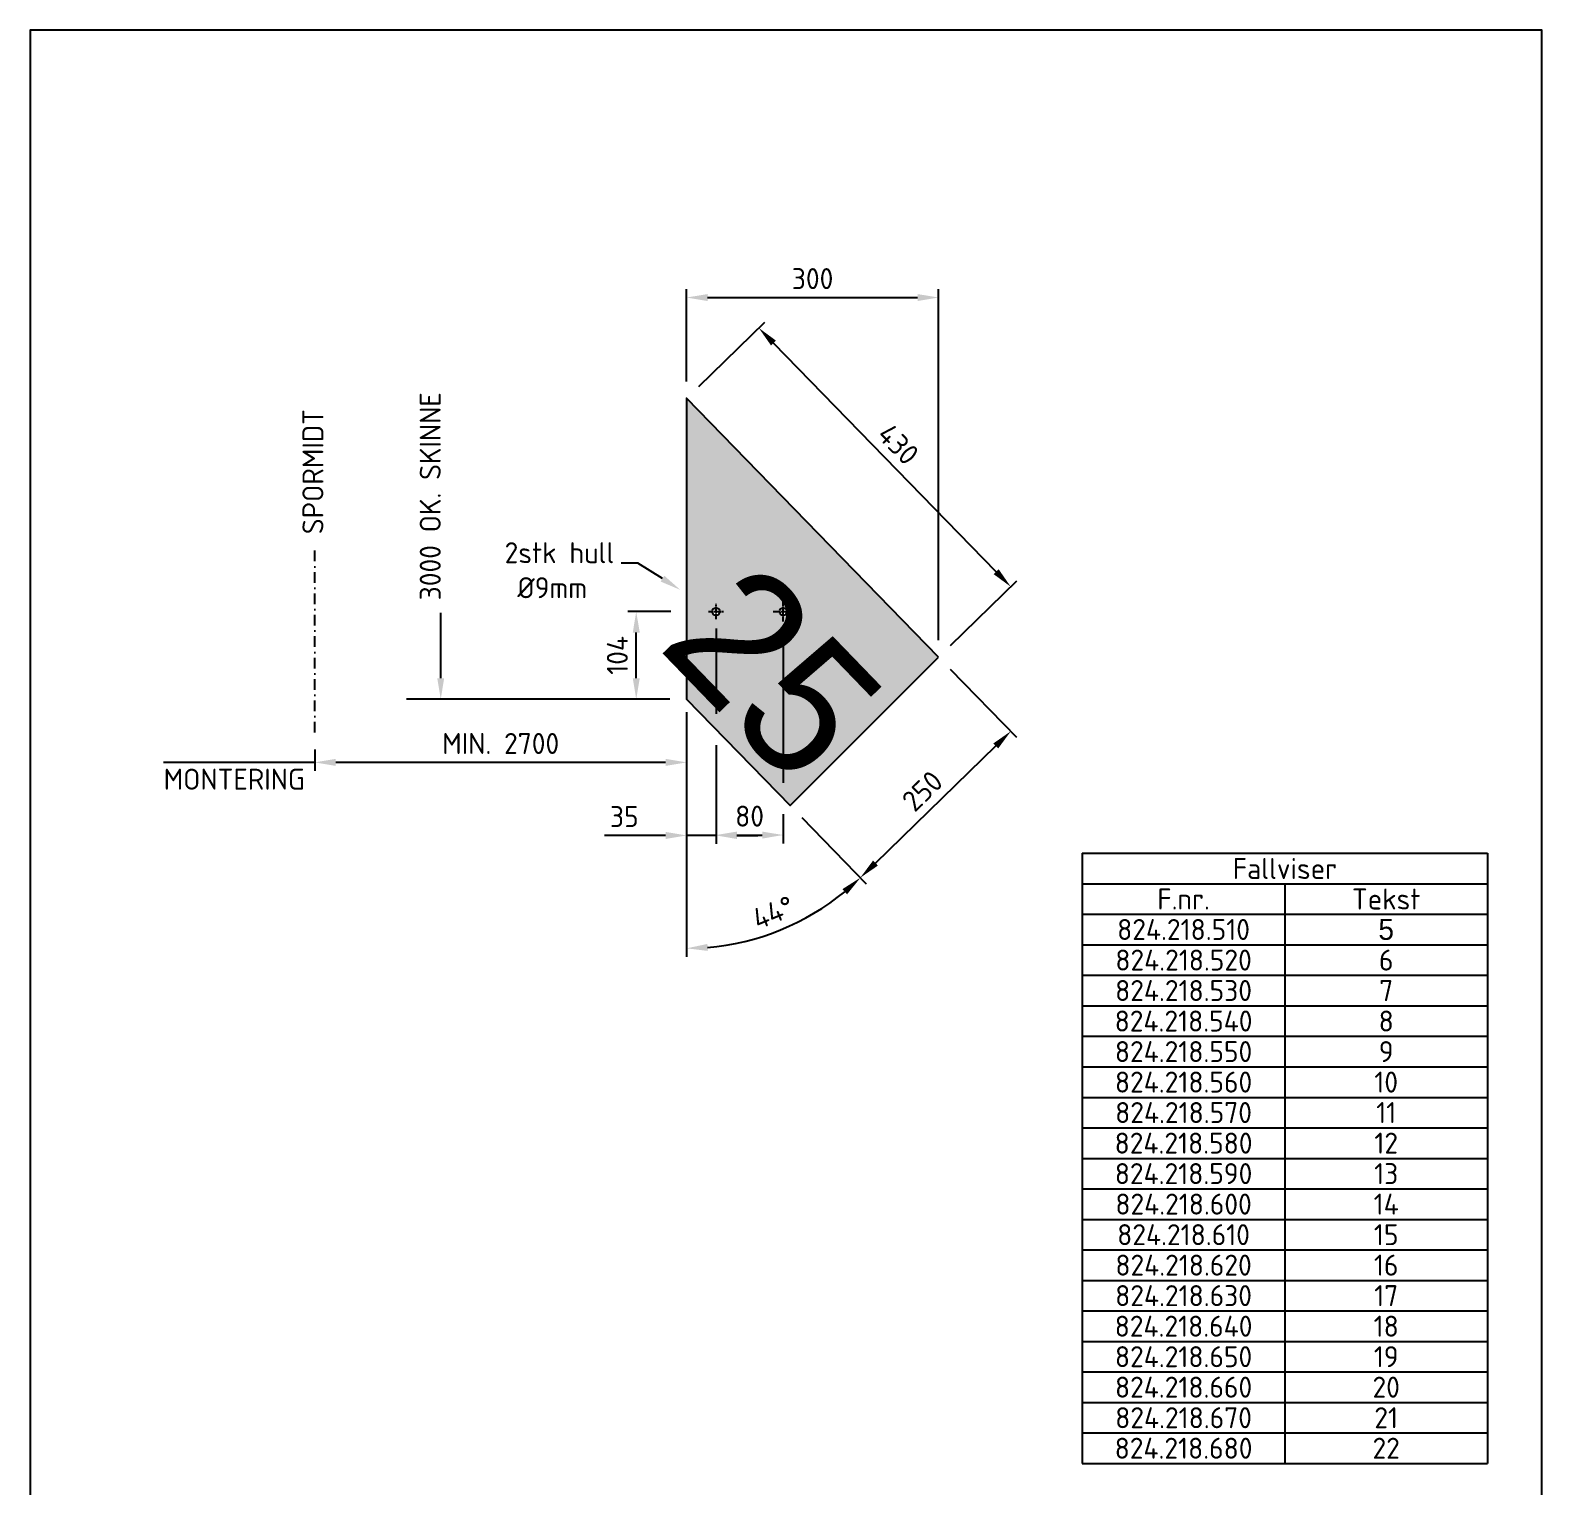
# Model space of a CAD drawing. Header units: millimetres. Extents: x 2184 to 3984, y 0 to 2770.
# Drawn here: x 2184 to 3984, y 1035 to 2770 of the extents above; entities that cross this region are included whole.
import ezdxf
from ezdxf import colors
from ezdxf.entities.mleader import LeaderData, LeaderLine
from ezdxf.enums import TextEntityAlignment as Align
from ezdxf.math import Vec2, Vec3

# ---------------------------------------------------------------- set-up
doc = ezdxf.new("R2010")
doc.units = ezdxf.units.MM
for name, pattern in [('AM_ISO08W050', [18, 12, -1.5, 3, -1.5]), ('AM_ISO08W050x2', [9, 6, -0.75, 1.5, -0.75]), ('DASHDOT', [25.4, 12.7, -6.35, 0, -6.35])]:
    doc.linetypes.add(name, pattern=pattern)
doc.layers.add('AM_7', color=4, linetype='AM_ISO08W050', lineweight=25)
for name, color, linetype in [('DIM-ISO_1-10', 4, 'Continuous'), ('RAMME', 7, 'Continuous'), ('Senterlinjer', 4, 'DASHDOT'), ('Skilt-tekst', 7, 'Continuous'), ('Tekst', 2, 'Continuous')]:
    doc.layers.add(name, color=color, linetype=linetype)
doc.layers.add('Skilt', color=250, linetype='Continuous', plot=False)
doc.layers.add('Skilt-kontur', color=4, linetype='Continuous', plot=False)
doc.layers.add('Skravur-Gul', color=7, linetype='Continuous', true_color=0xffcc1f)
doc.styles.add('ISO25', font='ISO3098.shx')
doc.styles.add('NSB Myriad Semibold', font='Myrsmbd.ttf')
doc.dimstyles.new('DIM-ISO_1-10', dxfattribs={"dimscale": 10, "dimtxt": 2.5, "dimasz": 2.5, "dimexe": 1, "dimexo": 2, "dimgap": 1, "dimtad": 1, "dimdec": 0, "dimdsep": 46, "dimtxsty": 'ISO25', "dimcen": 0, "dimclrd": 256, "dimclre": 256, "dimclrt": 2, "dimadec": 0, "dimazin": 0, "dimtp": 0.1, "dimtm": 0.1, "dimtfac": 0.71, "dimtdec": 0, "dimtmove": 0, "dimatfit": 3, "dimfxl": 1, "dimtzin": 0, "dimarcsym": 0})
doc.dimstyles.new('DIM-ISO_1-10$0', dxfattribs={"dimscale": 10, "dimtxt": 2.5, "dimasz": 2.5, "dimexe": 1, "dimexo": 2, "dimgap": 1, "dimtad": 1, "dimdec": 0, "dimdsep": 46, "dimtxsty": 'ISO25', "dimcen": 0, "dimclrd": 256, "dimclre": 256, "dimclrt": 2, "dimadec": 0, "dimazin": 0, "dimtp": 0.1, "dimtm": 0.1, "dimtfac": 0.71, "dimtdec": 0, "dimtmove": 0, "dimatfit": 3, "dimfxl": 1, "dimtzin": 0, "dimarcsym": 0})
doc.dimstyles.new('DIM-ISO_1-10$2', dxfattribs={"dimscale": 10, "dimtxt": 2.5, "dimasz": 2.5, "dimexe": 1, "dimexo": 2, "dimgap": 1, "dimtad": 1, "dimdec": 0, "dimdsep": 46, "dimtxsty": 'ISO25', "dimcen": 0, "dimclrd": 256, "dimclre": 256, "dimclrt": 2, "dimadec": 0, "dimazin": 0, "dimtp": 0.1, "dimtm": 0.1, "dimtfac": 0.71, "dimtdec": 0, "dimtmove": 0, "dimatfit": 3, "dimfxl": 1, "dimtzin": 0, "dimarcsym": 0})

# ---------------------------------------------------------------- blocks, each defined once
blk = doc.blocks.new('*D15')
at = {"layer": 'Defpoints', "color": 0, "transparency": 16777216}
for p in [(3001.1, 2077.7), (3081.1, 2077.7), (3081.1, 1811.6)]:
    blk.add_point(p, dxfattribs=at)
at = {"layer": 'DIM-ISO_1-10', "lineweight": -2, "transparency": 16777216}
for p, q in [((3001.1, 2057.7), (3001.1, 1956.1)), ((3081.1, 2057.7), (3081.1, 1873.9)), ((3001.1, 1918.6), (3001.1, 1801.6)), ((3081.1, 1836.4), (3081.1, 1801.6)), ((3026.1, 1811.6), (3056.1, 1811.6))]:
    blk.add_line(p, q, dxfattribs=at)
at = {"layer": 'DIM-ISO_1-10', "transparency": 16777216}
for points in [[(3026.1, 1815.7), (3026.1, 1807.4), (3001.1, 1811.6)], [(3056.1, 1815.7), (3056.1, 1807.4), (3081.1, 1811.6)]]:
    blk.add_solid(points, dxfattribs=at)
at = {"layer": 'DIM-ISO_1-10', "color": 2, "transparency": 16777216, "insert": (3041.1, 1834.1), "char_height": 25, "attachment_point": 5, "style": 'ISO25'}
blk.add_mtext('80', dxfattribs=at)
blk = doc.blocks.new('*D16')
at = {"layer": 'Defpoints', "color": 0, "transparency": 16777216}
for p in [(3001.1, 2077.7), (2966.1, 1973.3), (3001.1, 1811.1)]:
    blk.add_point(p, dxfattribs=at)
at = {"layer": 'DIM-ISO_1-10', "lineweight": -2, "transparency": 16777216}
for p, q in [((3001.1, 2057.7), (3001.1, 1956.1)), ((2966.1, 1953.3), (2966.1, 1801.1)), ((3001.1, 1918.6), (3001.1, 1801.1)), ((2941.1, 1811.1), (2868.5, 1811.1)), ((3001.1, 1811.1), (2966.1, 1811.1)), ((3026.1, 1811.1), (3051.1, 1811.1))]:
    blk.add_line(p, q, dxfattribs=at)
at = {"layer": 'DIM-ISO_1-10', "transparency": 16777216}
for points in [[(2941.1, 1815.3), (2941.1, 1806.9), (2966.1, 1811.1)], [(3026.1, 1815.3), (3026.1, 1806.9), (3001.1, 1811.1)]]:
    blk.add_solid(points, dxfattribs=at)
at = {"layer": 'DIM-ISO_1-10', "color": 2, "transparency": 16777216, "insert": (2891.9, 1833.6), "char_height": 25, "attachment_point": 5, "style": 'ISO25'}
blk.add_mtext('35', dxfattribs=at)
blk = doc.blocks.new('*D14')
at = {"layer": 'Defpoints', "color": 0, "transparency": 16777216}
for p in [(2966.1, 1978.1), (2523.3, 1933.6), (2523.3, 1898.1)]:
    blk.add_point(p, dxfattribs=at)
at = {"layer": 'DIM-ISO_1-10', "lineweight": -2, "transparency": 16777216}
for p, q in [((2966.1, 1958.1), (2966.1, 1888.1)), ((2523.3, 1913.6), (2523.3, 1888.1)), ((2941.1, 1898.1), (2548.3, 1898.1))]:
    blk.add_line(p, q, dxfattribs=at)
at = {"layer": 'DIM-ISO_1-10', "transparency": 16777216}
for points in [[(2548.3, 1902.3), (2548.3, 1893.9), (2523.3, 1898.1)], [(2941.1, 1902.3), (2941.1, 1893.9), (2966.1, 1898.1)]]:
    blk.add_solid(points, dxfattribs=at)
at = {"layer": 'DIM-ISO_1-10', "color": 2, "transparency": 16777216, "insert": (2744.7, 1920.6), "char_height": 25, "attachment_point": 5, "style": 'ISO25'}
blk.add_mtext('MIN. 2700', dxfattribs=at)
blk = doc.blocks.new('*D17')
at = {"layer": 'Defpoints', "color": 0, "transparency": 16777216}
for p in [(2906.1, 2077.7), (3001.1, 2077.7), (2966.1, 1973.3)]:
    blk.add_point(p, dxfattribs=at)
at = {"layer": 'DIM-ISO_1-10', "lineweight": -2, "transparency": 16777216}
for p, q in [((2947.4, 2077.7), (2896.1, 2077.7)), ((2906.1, 1998.3), (2906.1, 2052.7)), ((2946.1, 1973.3), (2896.1, 1973.3))]:
    blk.add_line(p, q, dxfattribs=at)
at = {"layer": 'DIM-ISO_1-10', "transparency": 16777216}
for points in [[(2902, 2052.7), (2910.3, 2052.7), (2906.1, 2077.7)], [(2902, 1998.3), (2910.3, 1998.3), (2906.1, 1973.3)]]:
    blk.add_solid(points, dxfattribs=at)
at = {"layer": 'DIM-ISO_1-10', "color": 2, "transparency": 16777216, "insert": (2883.6, 2025.5), "char_height": 25, "attachment_point": 5, "rotation": 90, "style": 'ISO25'}
blk.add_mtext('104', dxfattribs=at)
blk = doc.blocks.new('*D19')
at = {"layer": 'Defpoints', "color": 0, "transparency": 16777216}
for p in [(3266.1, 2451.7), (2966.1, 2331.7), (3266.1, 2023.6)]:
    blk.add_point(p, dxfattribs=at)
at = {"layer": 'DIM-ISO_1-10', "lineweight": -2, "transparency": 16777216}
for p, q in [((2966.1, 2351.7), (2966.1, 2461.7)), ((2991.1, 2451.7), (3241.1, 2451.7)), ((3266.1, 2043.6), (3266.1, 2461.7))]:
    blk.add_line(p, q, dxfattribs=at)
at = {"layer": 'DIM-ISO_1-10', "transparency": 16777216}
for points in [[(2991.1, 2455.8), (2991.1, 2447.5), (2966.1, 2451.7)], [(3241.1, 2455.8), (3241.1, 2447.5), (3266.1, 2451.7)]]:
    blk.add_solid(points, dxfattribs=at)
at = {"layer": 'DIM-ISO_1-10', "color": 2, "transparency": 16777216, "insert": (3116.1, 2474.2), "char_height": 25, "attachment_point": 5, "style": 'ISO25'}
blk.add_mtext('300', dxfattribs=at)
blk = doc.blocks.new('*D18')
at = {"layer": 'Defpoints', "color": 0, "transparency": 16777216}
for p in [(3052.1, 2415.4), (2966.1, 2331.7), (3266.1, 2023.6)]:
    blk.add_point(p, dxfattribs=at)
at = {"layer": 'DIM-ISO_1-10', "lineweight": -2, "transparency": 16777216}
for p, q in [((2980.5, 2345.6), (3059.3, 2422.4)), ((3334.7, 2125.2), (3069.5, 2397.5)), ((3280.5, 2037.5), (3359.3, 2114.2))]:
    blk.add_line(p, q, dxfattribs=at)
at = {"layer": 'DIM-ISO_1-10', "transparency": 16777216}
for points in [[(3072.5, 2400.4), (3066.6, 2394.6), (3052.1, 2415.4)], [(3337.7, 2128.1), (3331.7, 2122.3), (3352.1, 2107.3)]]:
    blk.add_solid(points, dxfattribs=at)
at = {"layer": 'DIM-ISO_1-10', "color": 2, "transparency": 16777216, "insert": (3218.2, 2277), "char_height": 25, "attachment_point": 5, "rotation": 314.2358, "style": 'ISO25'}
blk.add_mtext('430', dxfattribs=at)
blk = doc.blocks.new('*D20')
at = {"layer": 'Defpoints', "color": 0, "transparency": 16777216}
for p in [(3266.1, 2023.6), (3352.2, 1935.2), (3089.3, 1846.8)]:
    blk.add_point(p, dxfattribs=at)
at = {"layer": 'DIM-ISO_1-10', "lineweight": -2, "transparency": 16777216}
for p, q in [((3280.1, 2009.2), (3359.1, 1928)), ((3191, 1778.2), (3334.3, 1917.7)), ((3103.3, 1832.4), (3180, 1753.6))]:
    blk.add_line(p, q, dxfattribs=at)
at = {"layer": 'DIM-ISO_1-10', "transparency": 16777216}
for points in [[(3331.4, 1920.7), (3337.2, 1914.8), (3352.2, 1935.2)], [(3188.1, 1781.2), (3193.9, 1775.2), (3173, 1760.8)]]:
    blk.add_solid(points, dxfattribs=at)
at = {"layer": 'DIM-ISO_1-10', "color": 2, "transparency": 16777216, "insert": (3246.9, 1864.1), "char_height": 25, "attachment_point": 5, "rotation": 44.2358, "style": 'ISO25'}
blk.add_mtext('250', dxfattribs=at)
blk = doc.blocks.new('*D21')
at = {"layer": 'Defpoints', "color": 0, "transparency": 16777216}
for p in [(2966.1, 2331.7), (2966.1, 1973.3), (2966.1, 1973.3), (3089.3, 1846.8), (3041.6, 1686.4)]:
    blk.add_point(p, dxfattribs=at)
at = {"layer": 'DIM-ISO_1-10', "lineweight": -2, "transparency": 16777216}
for p, q in [((2966.1, 1953.3), (2966.1, 1666.7)), ((3103.3, 1832.4), (3180, 1753.6))]:
    blk.add_line(p, q, dxfattribs=at)
blk.add_arc((2966.1, 1973.3), 296.6, 274.8302, 309.4055, dxfattribs=at)
at = {"layer": 'DIM-ISO_1-10', "transparency": 16777216}
for points in [[(3151.7, 1747.2), (3157.2, 1741), (3173.1, 1760.8)], [(2991.3, 1673.6), (2990.9, 1681.9), (2966.1, 1676.7)]]:
    blk.add_solid(points, dxfattribs=at)
at = {"layer": 'DIM-ISO_1-10', "color": 2, "transparency": 16777216, "insert": (3069.3, 1719.3), "char_height": 25, "attachment_point": 5, "rotation": 22.1179, "style": 'ISO25'}
blk.add_mtext('44°', dxfattribs=at)
blk = doc.blocks.new('*T22')
at = {"layer": 'Tekst', "color": 0, "linetype": 'ByBlock', "lineweight": -2, "transparency": 16777216}
for p, q in [((0, 0), (482.5, 0)), ((0, 0), (0, -726.7)), ((482.5, 0), (482.5, -726.7)), ((0, -36.3), (482.5, -36.3)), ((241.3, -36.3), (241.3, -726.7)), ((0, -72.7), (482.5, -72.7)), ((0, -109), (482.5, -109)), ((0, -145.3), (482.5, -145.3)), ((0, -181.7), (482.5, -181.7)), ((0, -218), (482.5, -218)), ((0, -254.3), (482.5, -254.3)), ((0, -290.7), (482.5, -290.7)), ((0, -327), (482.5, -327)), ((0, -363.3), (482.5, -363.3)), ((0, -399.7), (482.5, -399.7)), ((0, -436), (482.5, -436)), ((0, -472.3), (482.5, -472.3)), ((0, -508.7), (482.5, -508.7)), ((0, -545), (482.5, -545)), ((0, -581.3), (482.5, -581.3)), ((0, -617.7), (482.5, -617.7)), ((0, -654), (482.5, -654)), ((0, -690.3), (482.5, -690.3)), ((0, -726.7), (482.5, -726.7))]:
    blk.add_line(p, q, dxfattribs=at)
at = {"layer": 'Tekst', "color": 0, "transparency": 16777216, "char_height": 25, "attachment_point": 5, "style": 'ISO25'}
for s, insert, width in [('Fallviser ', (241.3, -18.2), 479.537), ('F.nr.', (120.6, -54.5), 238.268), ('Tekst', (361.9, -54.5), 238.268), ('824.218.510', (120.6, -90.8), 238.268), ('6', (361.9, -127.2), 238.268), ('7', (361.9, -163.5), 238.268), ('8', (361.9, -199.8), 238.268), ('9', (361.9, -236.2), 238.268), ('10', (361.9, -272.5), 238.268), ('11', (361.9, -308.8), 238.268), ('12', (361.9, -345.2), 238.268), ('13', (361.9, -381.5), 238.268), ('14', (361.9, -417.8), 238.268), ('15', (361.9, -454.2), 238.268), ('16', (361.9, -490.5), 238.268), ('17', (361.9, -526.8), 238.268), ('18', (361.9, -563.2), 238.268), ('19', (361.9, -599.5), 238.268), ('20', (361.9, -635.8), 238.268), ('21', (361.9, -672.2), 238.268), ('22', (361.9, -708.5), 238.268)]:
    blk.add_mtext(s, dxfattribs=dict(at, insert=insert, width=width))
at = {"layer": 'Tekst', "color": 0, "transparency": 16777216, "char_height": 25, "width": 238.268, "attachment_point": 5}
for s, insert in [('5', (361.9, -90.8)), ('{\\Fiso3098|c0;824.218.520}', (120.6, -127.2)), ('{\\Fiso3098|c0;824.218.530}', (120.6, -163.5)), ('{\\Fiso3098|c0;824.218.540}', (120.6, -199.8)), ('{\\Fiso3098|c0;824.218.550}', (120.6, -236.2)), ('{\\Fiso3098|c0;824.218.560}', (120.6, -272.5)), ('{\\Fiso3098|c0;824.218.570}', (120.6, -308.8)), ('{\\Fiso3098|c0;824.218.580}', (120.6, -345.2)), ('{\\Fiso3098|c0;824.218.590}', (120.6, -381.5)), ('{\\Fiso3098|c0;824.218.600}', (120.6, -417.8)), ('{\\Fiso3098|c0;824.218.610}', (120.6, -454.2)), ('{\\Fiso3098|c0;824.218.620}', (120.6, -490.5)), ('{\\Fiso3098|c0;824.218.630}', (120.6, -526.8)), ('{\\Fiso3098|c0;824.218.640}', (120.6, -563.2)), ('{\\Fiso3098|c0;824.218.650}', (120.6, -599.5)), ('{\\Fiso3098|c0;824.218.660}', (120.6, -635.8)), ('{\\Fiso3098|c0;824.218.670}', (120.6, -672.2)), ('{\\Fiso3098|c0;824.218.680}', (120.6, -708.5))]:
    blk.add_mtext(s, dxfattribs=dict(at, insert=insert))

msp = doc.modelspace()

# ---------------------------------------------------------------- hatches: boundary and pattern name
at = {"layer": 'Skravur-Gul'}
h = msp.add_hatch(color=256, dxfattribs=at)
h.dxf.hatch_style = 1
h.paths.add_polyline_path([(2966.1, 2331.7), (2966.1, 1973.3), (3089.3, 1846.8), (3266.1, 2023.6)])
h.paths.add_polyline_path([(3076.6, 2077.7, -1), (3085.6, 2077.7, -1)], flags=16)
h.paths.add_polyline_path([(2996.6, 2077.7, -1), (3005.6, 2077.7, -1)], flags=16)

# ---------------------------------------------------------------- linework, layer by layer
at = {"layer": 'AM_7', "linetype": 'AM_ISO08W050x2'}
for p, q in [((3081.1, 2065.7), (3081.1, 2089.6)), ((2992, 2077.7), (3010.3, 2077.7)), ((3001.1, 2068.5), (3001.1, 2086.8)), ((3069.2, 2077.7), (3093.1, 2077.7))]:
    msp.add_line(p, q, dxfattribs=at)
at = {"layer": 'DIM-ISO_1-10'}
for p, q in [((2904.1, 1973.3), (2632.7, 1973.3)), ((2523.3, 1898.1), (2343.3, 1898.1))]:
    msp.add_line(p, q, dxfattribs=at)
at = {"layer": 'RAMME'}
msp.add_lwpolyline([(2184.5, 0), (3984.5, 0), (3984.5, 2770), (2184.5, 2770)], close=True, dxfattribs=at)
at = {"layer": 'Senterlinjer'}
msp.add_line((2523.3, 1933.6), (2523.3, 2156.5), dxfattribs=at)
at = {"layer": 'Skilt'}
msp.add_lwpolyline([(3266.1, 2023.6), (2966.1, 2331.7), (2966.1, 1973.3), (3089.3, 1846.8)], close=True, dxfattribs=at)
at = {"layer": 'Skilt-kontur'}
for centre in [(3001.1, 2077.7), (3081.1, 2077.7)]:
    msp.add_circle(centre, 4.5, dxfattribs=at)

# ---------------------------------------------------------------- block references
msp.add_blockref('*T22', (3437.3, 1789.9))

# ---------------------------------------------------------------- texts
at = {"layer": 'Skilt-tekst', "insert": (3093.7, 1862.9), "char_height": 160, "attachment_point": 9, "rotation": 314, "style": 'NSB Myriad Semibold'}
msp.add_mtext_dynamic_manual_height_columns('25', width=220.868, gutter_width=0, heights=[184.3], dxfattribs=at)
at = {"layer": 'Tekst', "style": 'ISO25'}
msp.add_text('SPORMIDT', height=25, rotation=90, dxfattribs=at).set_placement((2533.6, 2169.8))
msp.add_text('MONTERING', height=25, dxfattribs=at).set_placement((2343.3, 1858.1), align=Align.BOTTOM_LEFT)

# ---------------------------------------------------------------- dimensions: what is measured, and where the dimension line sits
at = {"layer": 'DIM-ISO_1-10'}
dim = msp.add_linear_dim(base=(3266.1, 2451.7), p1=(2966.1, 2331.7), p2=(3266.1, 2023.6), dimstyle='DIM-ISO_1-10$0', dxfattribs=at)
dim.commit()
dim.dimension.update_dxf_attribs({"geometry": '*D19', "text_midpoint": (3116.1, 2474.2)})
dim = msp.add_aligned_dim(p1=(3266.1, 2023.6), p2=(2966.1, 2331.7), distance=-120, dimstyle='DIM-ISO_1-10', dxfattribs=at)
dim.commit()
dim.dimension.update_dxf_attribs({"geometry": '*D18', "text_midpoint": (3218.2, 2277)})
dim = msp.add_angular_dim_2l(base=(3041.6, 1686.4), line1=((2966.1, 2331.7), (2966.1, 1973.3)), line2=((2966.1, 1973.3), (3089.3, 1846.8)), dimstyle='DIM-ISO_1-10$2', dxfattribs=at)
dim.commit()
dim.dimension.update_dxf_attribs({"geometry": '*D21', "text_midpoint": (3069.3, 1719.3)})
for base, p1, p2, angle, dimstyle, picture, middle in [((2906.1, 2077.7), (2966.1, 1973.3), (3001.1, 2077.7), 90, 'DIM-ISO_1-10', '*D17', (2883.6, 2025.5)), ((3352.2, 1935.2), (3089.3, 1846.8), (3266.1, 2023.6), 224.2358, 'DIM-ISO_1-10$0', '*D20', (3246.9, 1864.1))]:
    dim = msp.add_linear_dim(base=base, p1=p1, p2=p2, angle=angle, dimstyle=dimstyle, dxfattribs=at)
    dim.commit()
    dim.dimension.update_dxf_attribs({"geometry": picture, "text_midpoint": middle})
dim = msp.add_linear_dim(base=(3001.1, 1811.1), p1=(2966.1, 1973.3), p2=(3001.1, 2077.7), dimstyle='DIM-ISO_1-10', dxfattribs=at)
dim.commit()
dim.dimension.update_dxf_attribs({"geometry": '*D16', "text_midpoint": (2891.9, 1811.1), "dimtype": 160})
dim = msp.add_linear_dim(base=(3081.1, 1811.6), p1=(3001.1, 2077.7), p2=(3081.1, 2077.7), dimstyle='DIM-ISO_1-10', override={"dimtmove": 2}, dxfattribs=at)
dim.commit()
dim.dimension.update_dxf_attribs({"geometry": '*D15', "text_midpoint": (3041.1, 1834.1)})
dim = msp.add_linear_dim(base=(2523.3, 1898.1), p1=(2966.1, 1978.1), p2=(2523.3, 1933.6), text='MIN. 2700', dimstyle='DIM-ISO_1-10', dxfattribs=at)
dim.commit()
dim.dimension.update_dxf_attribs({"geometry": '*D14', "text_midpoint": (2744.7, 1920.6)})

# ---------------------------------------------------------------- leaders
ml = msp.add_multileader_mtext('Standard', dxfattribs=at)
ml.set_content('3000 OK. SKINNE', color=2, style='ISO25')
ml.set_leader_properties()
ml.build(insert=Vec2(0, 0))
ml.multileader.update_dxf_attribs({"text_left_attachment_type": 7, "text_right_attachment_type": 7, "text_top_attachment_type": 10, "text_bottom_attachment_type": 10, "dogleg_length": 2, "arrow_head_size": 25, "scale": 10})
ctx = ml.context
ctx.base_point, ctx.scale, ctx.char_height, ctx.arrow_head_size, ctx.landing_gap_size, ctx.plane_origin, ctx.plane_x_axis, ctx.plane_y_axis = Vec3(2673.3, 2076.1), 10, 25, 25, 15, Vec3(2723.3, 1973.3), Vec3(0, 1), Vec3(-1, 0)
ctx.left_attachment, ctx.right_attachment, ctx.top_attachment, ctx.bottom_attachment = 7, 7, 10, 10
notes = []
notes.append((ctx, [(1, (1, 1, 0), (2673.3, 2056.1), (0, 1), 20, [(0, [(2673.3, 1973.3)], 0, [])])]))
ctx.mtext.insert, ctx.mtext.text_direction, ctx.mtext.rotation, ctx.mtext.flow_direction = Vec3(2648.3, 2091.1), Vec3(0, 1), 1.570796, 5
ml = msp.add_multileader_mtext('Standard', dxfattribs=at)
ml.set_content('2stk hull\\P %%C9mm', color=2, style='ISO25')
ml.set_leader_properties()
ml.build(insert=Vec2(0, 0))
ml.multileader.update_dxf_attribs({"text_left_attachment_type": 7, "text_right_attachment_type": 7, "text_top_attachment_type": 10, "text_bottom_attachment_type": 10, "dogleg_length": 2, "arrow_head_size": 25, "scale": 10})
ctx = ml.context
ctx.base_point, ctx.scale, ctx.char_height, ctx.arrow_head_size, ctx.landing_gap_size, ctx.plane_origin = Vec3(2734.4, 2135.3), 10, 25, 25, 15, Vec3(3000.9, 2188.9)
ctx.left_attachment, ctx.right_attachment, ctx.top_attachment, ctx.bottom_attachment = 7, 7, 10, 10
notes.append((ctx, [(0, (1, 1, 0), (2908.2, 2135.3), (-1, 0), 20, [(0, [(2958.5, 2103.6)], 0, [])])]))
ctx.mtext.insert, ctx.mtext.flow_direction = Vec3(2749.4, 2160.3), 5
for ctx, leaders in notes:
    for number, flags, end, landing, length, lines in leaders:
        leader = LeaderData()
        leader.index, (leader.has_last_leader_line, leader.has_dogleg_vector, leader.attachment_direction) = number, flags
        leader.last_leader_point, leader.dogleg_vector, leader.dogleg_length = Vec3(end), Vec3(landing), length
        for number, points, colour, breaks in lines:
            line = LeaderLine()
            line.index, line.vertices, line.color, line.breaks = number, Vec3.list(points), colors.encode_raw_color(colour), breaks
            leader.lines.append(line)
        ctx.leaders.append(leader)

doc.saveas('drawing.dxf')
